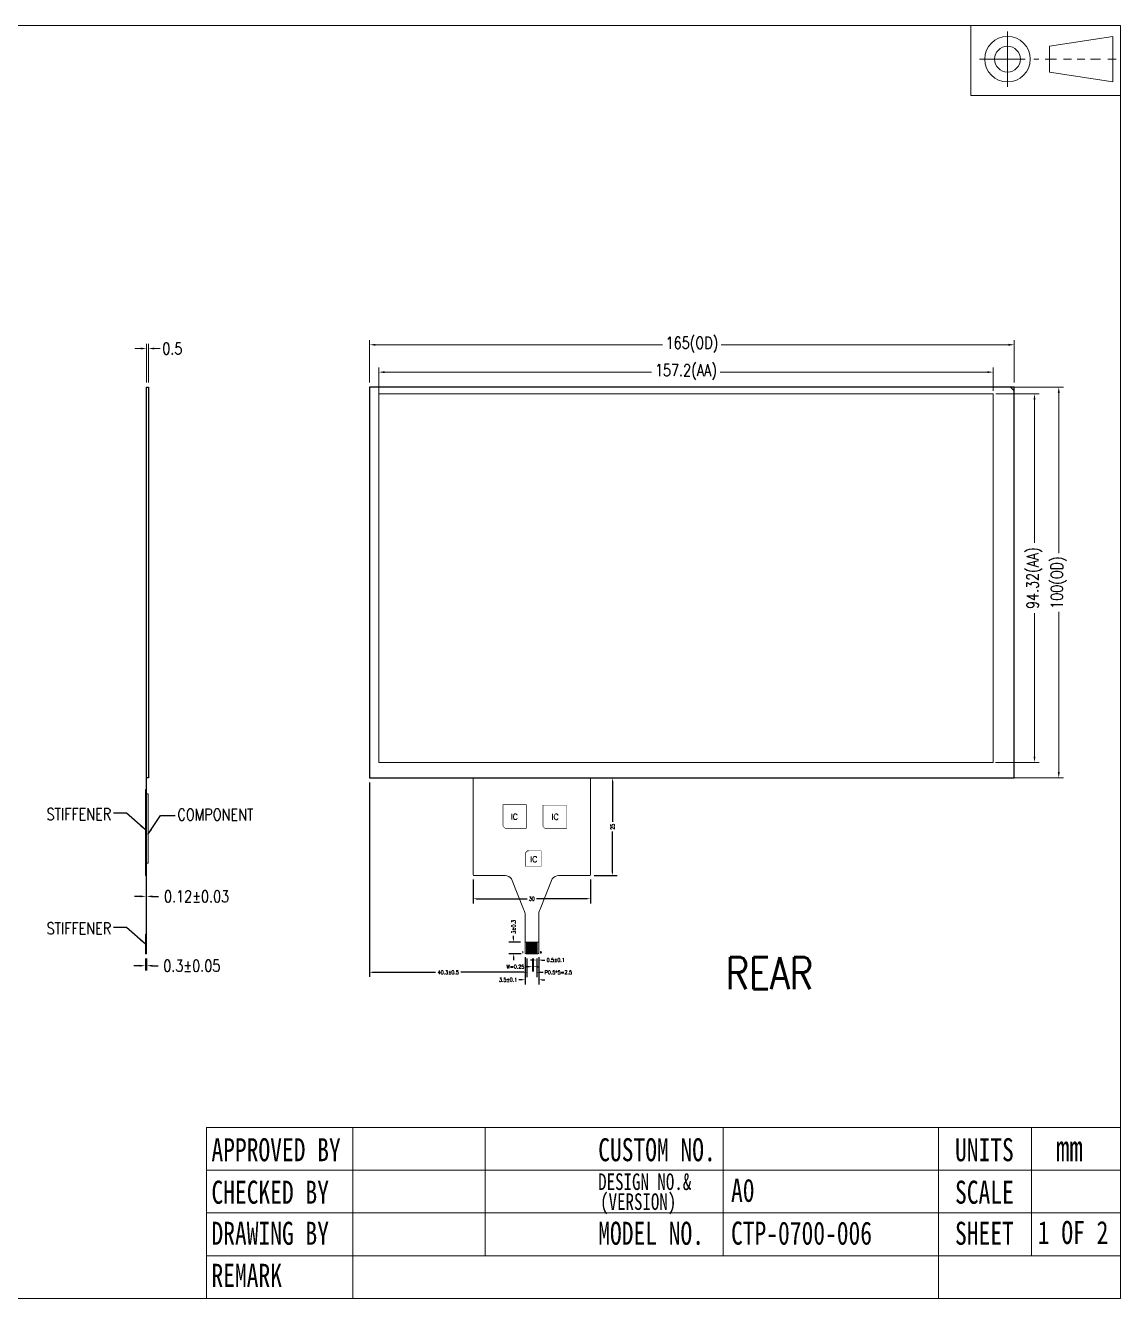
# Model space of a CAD drawing. Header units: millimetres. Extents: x 890 to 1366, y -60 to 266.
# Drawn here: x 1085.6 to 1365.9, y -60.2 to 265.6 of the extents above; entities that cross this region are included whole.
import ezdxf

# ---------------------------------------------------------------- set-up
doc = ezdxf.new("R2010")
doc.units = ezdxf.units.MM
doc.header["$PDMODE"] = 3
doc.layers.get('0').update_dxf_attribs({"lineweight": 25})
doc.layers.add('1', color=2, linetype='Continuous', lineweight=5)
doc.layers.add('Dim', color=3, linetype='Continuous', lineweight=5)
for name, color, linetype in [('BOTTOMOVERLAY', 54, 'Continuous'), ('FPC', 3, 'Continuous'), ('ITO', 6, 'Continuous'), ('ito2', 10, 'Continuous'), ('Metal', 2, 'Continuous')]:
    doc.layers.add(name, color=color, linetype=linetype)
doc.styles.add('Romans', font='romans.shx', dxfattribs={"width": 0.8})
doc.styles.get("Standard").update_dxf_attribs({"font": 'txt.shx', "bigfont": 'chineset.shx'})
doc.styles.add('外框字体', font='SimSun.ttf', dxfattribs={"width": 0.75, "height": 4.455193})
doc.dimstyles.new('Sintek', dxfattribs={"dimtxt": 3, "dimasz": 1.5, "dimexe": 1.2, "dimexo": 1.2, "dimgap": 0.575, "dimtad": 0, "dimdec": 4, "dimdsep": 46, "dimtxsty": 'Romans', "dimcen": 0, "dimclrd": 5, "dimclre": 5, "dimadec": 0, "dimazin": 2, "dimtfac": 0.7, "dimtdec": 4, "dimtofl": 0, "dimtmove": 0, "dimatfit": 3, "dimfxl": 1, "dimlwd": -1, "dimlwe": -1, "dimarcsym": 0})

# ---------------------------------------------------------------- blocks, each defined once
blk = doc.blocks.new('*D4')
at = {"layer": 'Defpoints', "color": 0, "lineweight": 18}
for p in [(1117.13, 182.92), (1116.63, 173.05), (1117.13, 173.05)]:
    blk.add_point(p, dxfattribs=at)
at = {"layer": 'Dim', "color": 5}
for p, q in [((1115.13, 182.92), (1113.63, 182.92)), ((1116.63, 174.25), (1116.63, 184.12)), ((1117.13, 174.25), (1117.13, 184.12)), ((1118.63, 182.92), (1120.13, 182.92))]:
    blk.add_line(p, q, dxfattribs=at)
at = {"layer": 'Dim', "color": 5, "lineweight": 18}
for points in [[(1115.13, 183.17), (1115.13, 182.67), (1116.63, 182.92)], [(1118.63, 183.17), (1118.63, 182.67), (1117.13, 182.92)]]:
    blk.add_solid(points, dxfattribs=at)
at = {"layer": 'Dim', "color": 0, "lineweight": 5, "insert": (1123.22, 182.92), "char_height": 3, "attachment_point": 5, "style": 'Romans'}
blk.add_mtext('0.5', dxfattribs=at)
blk = doc.blocks.new('*D7')
at = {"layer": 'Defpoints', "color": 0, "lineweight": 18}
for p in [(1173.67, 183.88), (1173.67, 173.05), (1338.67, 173.05)]:
    blk.add_point(p, dxfattribs=at)
at = {"layer": 'Dim', "color": 5}
for p, q in [((1173.67, 174.25), (1173.67, 185.08)), ((1175.17, 183.88), (1248.68, 183.88)), ((1337.17, 183.88), (1263.66, 183.88)), ((1338.67, 174.25), (1338.67, 185.08))]:
    blk.add_line(p, q, dxfattribs=at)
at = {"layer": 'Dim', "color": 5, "lineweight": 18}
for points in [[(1175.17, 184.13), (1175.17, 183.63), (1173.67, 183.88)], [(1337.17, 184.13), (1337.17, 183.63), (1338.67, 183.88)]]:
    blk.add_solid(points, dxfattribs=at)
at = {"layer": 'Dim', "color": 0, "lineweight": 18, "insert": (1256.17, 183.88), "char_height": 3, "attachment_point": 5, "style": 'Romans'}
blk.add_mtext('165(OD)', dxfattribs=at)
blk = doc.blocks.new('*D8')
at = {"layer": 'Defpoints', "color": 0, "lineweight": 18}
for p in [(1335.67, 173.05), (1335.67, 73.05), (1350.05, 73.05)]:
    blk.add_point(p, dxfattribs=at)
at = {"layer": 'Dim', "color": 5}
for p, q in [((1336.87, 173.05), (1351.25, 173.05)), ((1350.05, 171.55), (1350.05, 130.54)), ((1350.05, 74.55), (1350.05, 115.57)), ((1336.87, 73.05), (1351.25, 73.05))]:
    blk.add_line(p, q, dxfattribs=at)
at = {"layer": 'Dim', "color": 5, "lineweight": 18}
for points in [[(1349.8, 171.55), (1350.3, 171.55), (1350.05, 173.05)], [(1349.8, 74.55), (1350.3, 74.55), (1350.05, 73.05)]]:
    blk.add_solid(points, dxfattribs=at)
at = {"layer": 'Dim', "color": 0, "lineweight": 18, "insert": (1350.05, 123.05), "char_height": 3, "attachment_point": 5, "rotation": 90, "style": 'Romans'}
blk.add_mtext('100(OD)', dxfattribs=at)
blk = doc.blocks.new('*D5')
at = {"layer": 'Defpoints', "color": 0, "lineweight": 18}
for p in [(1332.72, 171.35), (1332.66, 77.03), (1343.84, 77.03)]:
    blk.add_point(p, dxfattribs=at)
at = {"layer": 'Dim', "color": 5}
for p, q in [((1333.92, 171.35), (1345.04, 171.35)), ((1343.84, 169.85), (1343.84, 133.17)), ((1343.84, 78.53), (1343.84, 115.22)), ((1333.86, 77.03), (1345.04, 77.03))]:
    blk.add_line(p, q, dxfattribs=at)
at = {"layer": 'Dim', "color": 5, "lineweight": 18}
for points in [[(1343.59, 169.85), (1344.09, 169.85), (1343.84, 171.35)], [(1343.59, 78.53), (1344.09, 78.53), (1343.84, 77.03)]]:
    blk.add_solid(points, dxfattribs=at)
at = {"layer": 'Dim', "color": 0, "lineweight": 18, "insert": (1343.84, 124.19), "char_height": 3, "attachment_point": 5, "rotation": 90, "style": 'Romans'}
blk.add_mtext('94.32(AA)', dxfattribs=at)
blk = doc.blocks.new('*D6')
at = {"layer": 'Defpoints', "color": 0, "lineweight": 18}
for p in [(1176.03, 176.88), (1176.03, 170.05), (1333.23, 170.91)]:
    blk.add_point(p, dxfattribs=at)
at = {"layer": 'Dim', "color": 5}
for p, q in [((1176.03, 171.25), (1176.03, 178.08)), ((1177.53, 176.88), (1245.82, 176.88)), ((1331.73, 176.88), (1263.43, 176.88)), ((1333.23, 172.11), (1333.23, 178.08))]:
    blk.add_line(p, q, dxfattribs=at)
at = {"layer": 'Dim', "color": 5, "lineweight": 18}
for points in [[(1177.53, 177.13), (1177.53, 176.63), (1176.03, 176.88)], [(1331.73, 177.13), (1331.73, 176.63), (1333.23, 176.88)]]:
    blk.add_solid(points, dxfattribs=at)
at = {"layer": 'Dim', "color": 0, "lineweight": 18, "insert": (1254.63, 176.88), "char_height": 3, "attachment_point": 5, "style": 'Romans'}
blk.add_mtext('157.2(AA)', dxfattribs=at)
blk = doc.blocks.new('*D9')
at = {"layer": 'Defpoints', "color": 0, "lineweight": 18}
for p in [(1116.51, 42.74), (1116.63, 42.74), (1116.63, 42.74)]:
    blk.add_point(p, dxfattribs=at)
at = {"layer": 'ITO', "color": 5}
for p, q in [((1115.01, 42.74), (1113.51, 42.74)), ((1118.13, 42.74), (1119.71, 42.74)), ((1116.51, 41.54), (1116.51, 41.54)), ((1116.63, 41.54), (1116.63, 41.54))]:
    blk.add_line(p, q, dxfattribs=at)
at = {"layer": 'ITO', "color": 5, "lineweight": 18}
for points in [[(1115.01, 42.99), (1115.01, 42.49), (1116.51, 42.74)], [(1118.13, 42.99), (1118.13, 42.49), (1116.63, 42.74)]]:
    blk.add_solid(points, dxfattribs=at)
at = {"layer": 'ITO', "color": 0, "lineweight": 18, "insert": (1129.42, 42.74), "char_height": 3, "attachment_point": 5, "style": 'Romans'}
blk.add_mtext('0.12%%p0.03', dxfattribs=at)
blk = doc.blocks.new('*D10')
at = {"layer": 'Defpoints', "color": 0, "lineweight": 18}
for p in [(1116.33, 28.05), (1116.63, 28.05), (1116.63, 25)]:
    blk.add_point(p, dxfattribs=at)
at = {"layer": 'ITO', "color": 5}
for p, q in [((1116.33, 26.85), (1116.33, 23.8)), ((1116.63, 26.85), (1116.63, 23.8)), ((1114.83, 25), (1113.33, 25)), ((1118.13, 25), (1119.63, 25))]:
    blk.add_line(p, q, dxfattribs=at)
at = {"layer": 'ITO', "color": 5, "lineweight": 18}
for points in [[(1114.83, 25.25), (1114.83, 24.75), (1116.33, 25)], [(1118.13, 25.25), (1118.13, 24.75), (1116.63, 25)]]:
    blk.add_solid(points, dxfattribs=at)
at = {"layer": 'ITO', "color": 0, "lineweight": 18, "insert": (1128.2, 25), "char_height": 3, "attachment_point": 5, "style": 'Romans'}
blk.add_mtext('0.3%%p0.05', dxfattribs=at)
blk = doc.blocks.new('*D12')
at = {"layer": 'Defpoints', "color": 0, "lineweight": 18}
for p in [(1213.47, 28.41), (1216.97, 28.41), (1213.47, 21.41)]:
    blk.add_point(p, dxfattribs=at)
at = {"layer": 'ITO', "color": 5}
for p, q in [((1213.47, 27.21), (1213.47, 20.21)), ((1216.97, 27.21), (1216.97, 20.21)), ((1212.67, 21.41), (1211.87, 21.41)), ((1217.77, 21.41), (1218.57, 21.41))]:
    blk.add_line(p, q, dxfattribs=at)
at = {"layer": 'ITO', "color": 5, "lineweight": 18}
for points in [[(1212.67, 21.55), (1212.67, 21.28), (1213.47, 21.41)], [(1217.77, 21.55), (1217.77, 21.28), (1216.97, 21.41)]]:
    blk.add_solid(points, dxfattribs=at)
at = {"layer": 'ITO', "color": 0, "lineweight": 18, "insert": (1209.12, 21.41), "char_height": 1, "attachment_point": 5, "style": 'Romans'}
blk.add_mtext('3.5%%p0.1', dxfattribs=at)
blk = doc.blocks.new('*D13')
at = {"layer": 'Defpoints', "color": 0, "lineweight": 18}
for p in [(1215.34, 28.05), (1215.59, 28.05), (1215.34, 24.75)]:
    blk.add_point(p, dxfattribs=at)
at = {"layer": 'ITO', "color": 5}
for p, q in [((1215.34, 26.85), (1215.34, 23.55)), ((1215.59, 26.85), (1215.59, 23.55)), ((1214.54, 24.75), (1213.74, 24.75)), ((1216.39, 24.75), (1217.19, 24.75))]:
    blk.add_line(p, q, dxfattribs=at)
at = {"layer": 'ITO', "color": 5, "lineweight": 18}
for points in [[(1214.54, 24.89), (1214.54, 24.62), (1215.34, 24.75)], [(1216.39, 24.89), (1216.39, 24.62), (1215.59, 24.75)]]:
    blk.add_solid(points, dxfattribs=at)
at = {"layer": 'ITO', "color": 0, "lineweight": 18, "insert": (1210.98, 24.75), "char_height": 1, "attachment_point": 5, "style": 'Romans'}
blk.add_mtext('W=0.25', dxfattribs=at)
blk = doc.blocks.new('*D14')
at = {"layer": 'Defpoints', "color": 0, "lineweight": 18}
for p in [(1216.47, 28.05), (1216.97, 28.3), (1216.97, 26.46)]:
    blk.add_point(p, dxfattribs=at)
at = {"layer": 'ITO', "color": 5}
for p, q in [((1215.67, 26.46), (1214.87, 26.46)), ((1216.47, 26.85), (1216.47, 25.26)), ((1216.97, 27.1), (1216.97, 25.26)), ((1217.77, 26.46), (1218.57, 26.46))]:
    blk.add_line(p, q, dxfattribs=at)
at = {"layer": 'ITO', "color": 5, "lineweight": 18}
for points in [[(1215.67, 26.59), (1215.67, 26.32), (1216.47, 26.46)], [(1217.77, 26.59), (1217.77, 26.32), (1216.97, 26.46)]]:
    blk.add_solid(points, dxfattribs=at)
at = {"layer": 'ITO', "color": 0, "lineweight": 18, "insert": (1221.31, 26.46), "char_height": 1, "attachment_point": 5, "style": 'Romans'}
blk.add_mtext('0.5%%p0.1', dxfattribs=at)
blk = doc.blocks.new('*D15')
at = {"layer": 'Defpoints', "color": 0, "lineweight": 18}
for p in [(1213.97, 28.05), (1216.47, 28.05), (1216.47, 23.31)]:
    blk.add_point(p, dxfattribs=at)
at = {"layer": 'ITO', "color": 5}
for p, q in [((1213.97, 26.85), (1213.97, 22.11)), ((1216.47, 26.85), (1216.47, 22.11)), ((1213.17, 23.31), (1212.37, 23.31)), ((1217.27, 23.31), (1218.07, 23.31))]:
    blk.add_line(p, q, dxfattribs=at)
at = {"layer": 'ITO', "color": 5, "lineweight": 18}
for points in [[(1213.17, 23.44), (1213.17, 23.17), (1213.97, 23.31)], [(1217.27, 23.44), (1217.27, 23.17), (1216.47, 23.31)]]:
    blk.add_solid(points, dxfattribs=at)
at = {"layer": 'ITO', "color": 0, "lineweight": 18, "insert": (1221.99, 23.31), "char_height": 1, "attachment_point": 5, "style": 'Romans'}
blk.add_mtext('P0.5*5=2.5', dxfattribs=at)
blk = doc.blocks.new('*D16')
at = {"layer": 'Defpoints', "color": 0, "lineweight": 18}
for p in [(1210.54, 31.05), (1213.47, 31.05), (1213.67, 28.05)]:
    blk.add_point(p, dxfattribs=at)
at = {"layer": 'ITO', "color": 5}
for p, q in [((1210.54, 31.85), (1210.54, 32.65)), ((1212.27, 31.05), (1209.34, 31.05)), ((1212.47, 28.05), (1209.34, 28.05)), ((1210.54, 27.25), (1210.54, 26.45))]:
    blk.add_line(p, q, dxfattribs=at)
at = {"layer": 'ITO', "color": 5, "lineweight": 18}
for points in [[(1210.4, 31.85), (1210.67, 31.85), (1210.54, 31.05)], [(1210.4, 27.25), (1210.67, 27.25), (1210.54, 28.05)]]:
    blk.add_solid(points, dxfattribs=at)
at = {"layer": 'ITO', "color": 0, "lineweight": 18, "insert": (1210.54, 34.94), "char_height": 1, "attachment_point": 5, "rotation": 90, "style": 'Romans'}
blk.add_mtext('3%%p0.3', dxfattribs=at)
blk = doc.blocks.new('*D17')
at = {"layer": 'Defpoints', "color": 0, "lineweight": 18}
for p in [(1173.67, 73.05), (1213.97, 28.05), (1173.67, 23.32)]:
    blk.add_point(p, dxfattribs=at)
at = {"layer": 'ITO', "color": 5}
for p, q in [((1173.67, 71.85), (1173.67, 22.12)), ((1213.97, 26.85), (1213.97, 22.12)), ((1174.47, 23.32), (1190.58, 23.32)), ((1213.17, 23.32), (1197.06, 23.32))]:
    blk.add_line(p, q, dxfattribs=at)
at = {"layer": 'ITO', "color": 5, "lineweight": 18}
for points in [[(1174.47, 23.46), (1174.47, 23.19), (1173.67, 23.32)], [(1213.17, 23.46), (1213.17, 23.19), (1213.97, 23.32)]]:
    blk.add_solid(points, dxfattribs=at)
at = {"layer": 'ITO', "color": 0, "lineweight": 18, "insert": (1193.82, 23.32), "char_height": 1, "attachment_point": 5, "style": 'Romans'}
blk.add_mtext('40.3%%p0.5', dxfattribs=at)
blk = doc.blocks.new('*D18')
at = {"layer": 'Defpoints', "color": 0, "lineweight": 18}
for p in [(1233.74, 73.05), (1235.88, 73.05), (1230, 48.05)]:
    blk.add_point(p, dxfattribs=at)
at = {"layer": 'ITO', "color": 5}
for p, q in [((1234.94, 73.05), (1237.08, 73.05)), ((1235.88, 72.25), (1235.88, 61.78)), ((1235.88, 48.85), (1235.88, 59.33)), ((1231.2, 48.05), (1237.08, 48.05))]:
    blk.add_line(p, q, dxfattribs=at)
at = {"layer": 'ITO', "color": 5, "lineweight": 18}
for points in [[(1235.75, 72.25), (1236.01, 72.25), (1235.88, 73.05)], [(1235.75, 48.85), (1236.01, 48.85), (1235.88, 48.05)]]:
    blk.add_solid(points, dxfattribs=at)
at = {"layer": 'ITO', "color": 0, "lineweight": 18, "insert": (1235.88, 60.55), "char_height": 1, "attachment_point": 5, "rotation": 90, "style": 'Romans'}
blk.add_mtext('25', dxfattribs=at)
blk = doc.blocks.new('*D19')
at = {"layer": 'Defpoints', "color": 0, "lineweight": 18}
for p in [(1200.2, 48.25), (1230.2, 48.25), (1230.2, 42.14)]:
    blk.add_point(p, dxfattribs=at)
at = {"layer": 'ITO', "color": 5}
for p, q in [((1200.2, 47.05), (1200.2, 40.94)), ((1230.2, 47.05), (1230.2, 40.94)), ((1201, 42.14), (1213.98, 42.14)), ((1229.4, 42.14), (1216.43, 42.14))]:
    blk.add_line(p, q, dxfattribs=at)
at = {"layer": 'ITO', "color": 5, "lineweight": 18}
for points in [[(1201, 42.28), (1201, 42.01), (1200.2, 42.14)], [(1229.4, 42.28), (1229.4, 42.01), (1230.2, 42.14)]]:
    blk.add_solid(points, dxfattribs=at)
at = {"layer": 'ITO', "color": 0, "lineweight": 18, "insert": (1215.2, 42.14), "char_height": 1, "attachment_point": 5, "style": 'Romans'}
blk.add_mtext('30', dxfattribs=at)

msp = doc.modelspace()

# ---------------------------------------------------------------- linework, layer by layer
for points in [[(1116.62653, 173.05453), (1117.12653, 173.05453), (1117.12653, 73.05453), (1116.62653, 73.05453)], [(1338.66685, 73.05453), (1338.66685, 173.05453), (1173.66685, 173.05453), (1173.66685, 73.05453)]]:
    msp.add_lwpolyline(points, close=True)
at = {"layer": '1', "color": 4}
for p, q in [((1365.85282, 265.58236), (889.90356, 265.58236)), ((1327.55962, 247.64734), (1327.55962, 265.58236)), ((1336.92322, 264.03334), (1336.92322, 249.88823)), ((1365.85282, -60.15532), (1365.85282, 265.58236)), ((1363.84519, 262.79318), (1347.70088, 260.26726)), ((1363.84519, 262.79318), (1363.84519, 251.12839)), ((1347.70088, 260.26726), (1347.70088, 253.6543)), ((1329.76084, 256.96078), (1341.48637, 256.96078)), ((1343.68504, 256.96078), (1344.92777, 256.96078)), ((1349.5069, 256.96078), (1346.54467, 256.96078)), ((1353.33068, 256.96078), (1351.2276, 256.96078)), ((1356.67648, 256.96078), (1354.76459, 256.96078)), ((1360.69145, 256.96078), (1358.20599, 256.96078)), ((1364.70642, 256.96078), (1362.60334, 256.96078)), ((1363.84519, 251.12839), (1347.70088, 253.6543)), ((1365.85282, 247.64734), (1327.55962, 247.64734)), ((1131.94779, -16.37284), (1365.85282, -16.37284)), ((1131.94779, -16.37284), (1131.94779, -60.15532)), ((1169.39427, -16.37284), (1169.39427, -60.15532)), ((1203.22567, -16.37284), (1203.22567, -49.2097)), ((1264.16454, -16.37284), (1264.16454, -49.2097)), ((1319.27596, -16.37284), (1319.27596, -60.15532)), ((1343.06197, -16.37284), (1343.06197, -49.2097)), ((1131.94779, -27.31846), (1365.85282, -27.31846)), ((1131.94779, -38.26408), (1365.85282, -38.26408)), ((1131.94779, -49.2097), (1365.85282, -49.2097)), ((889.90356, -60.15532), (1365.85282, -60.15532))]:
    msp.add_line(p, q, dxfattribs=at)
for radius in [5.83239, 3.30648]:
    msp.add_circle((1336.92322, 256.96078), radius, dxfattribs=at)
at = {"layer": 'BOTTOMOVERLAY'}
for points, const_width in [([(1207.81782, 66.18571), (1213.81883, 66.18571)], 0.15), ([(1207.81782, 60.73971), (1207.81782, 66.18571)], 0.15), ([(1213.81883, 60.18471), (1213.81883, 66.18571)], 0.15), ([(1218.06802, 60.63186), (1218.06802, 66.07786)], 0.15), ([(1218.06802, 66.07786), (1224.06904, 66.07786)], 0.15), ([(1224.06904, 60.07686), (1224.06904, 66.07786)], 0.15), ([(1207.81782, 60.73971), (1208.36982, 60.18771)], 0.15), ([(1208.36982, 60.18471), (1213.81883, 60.18471)], 0.15), ([(1208.36983, 60.18471), (1208.36983, 60.18771)], 0.1), ([(1218.06802, 60.63186), (1218.62002, 60.07986)], 0.15), ([(1218.62002, 60.07686), (1224.06904, 60.07686)], 0.15), ([(1218.62003, 60.07686), (1218.62003, 60.07986)], 0.1), ([(1213.60449, 53.90634), (1214.09699, 54.39885)], 0.2), ([(1213.60449, 50.65081), (1213.60449, 53.90634)], 0.2), ([(1214.09699, 54.39885), (1214.32229, 54.39885)], 0.22), ([(1214.32229, 54.39885), (1217.60539, 54.40052)], 0.15), ([(1217.60196, 50.39775), (1217.60544, 53.77279)], 0.15), ([(1217.60539, 53.73529), (1217.60539, 54.40052)], 0.15), ([(1213.60529, 50.39909), (1213.60529, 50.90252)], 0.15), ([(1213.60529, 50.39909), (1217.06094, 50.39775)], 0.15), ([(1217.06094, 50.39775), (1217.60196, 50.39775)], 0.15)]:
    msp.add_lwpolyline(points, dxfattribs=dict(at, const_width=const_width))
for points, const_width in [([(1207.78032, 66.18571, 1), (1207.85532, 66.18571, 1)], 0.075), ([(1207.78032, 66.18571, 1), (1207.85532, 66.18571, 1)], 0.075), ([(1213.78133, 66.18571, 1), (1213.85633, 66.18571, 1)], 0.075), ([(1213.78133, 66.18571, 1), (1213.85633, 66.18571, 1)], 0.075), ([(1218.03052, 66.07786, 1), (1218.10553, 66.07786, 1)], 0.075), ([(1218.03052, 66.07786, 1), (1218.10553, 66.07786, 1)], 0.075), ([(1224.03154, 66.07786, 1), (1224.10654, 66.07786, 1)], 0.075), ([(1224.03154, 66.07786, 1), (1224.10654, 66.07786, 1)], 0.075), ([(1207.78032, 60.73971, 1), (1207.85532, 60.73971, 1)], 0.075), ([(1207.78032, 60.73971, 1), (1207.85532, 60.73971, 1)], 0.075), ([(1208.33232, 60.18771, 1), (1208.40732, 60.18771, 1)], 0.075), ([(1208.33232, 60.18471, 1), (1208.40732, 60.18471, 1)], 0.075), ([(1208.34483, 60.18771, 1), (1208.39482, 60.18771, 1)], 0.05), ([(1208.34483, 60.18471, 1), (1208.39482, 60.18471, 1)], 0.05), ([(1213.78133, 60.18471, 1), (1213.85633, 60.18471, 1)], 0.075), ([(1213.78133, 60.18471, 1), (1213.85633, 60.18471, 1)], 0.075), ([(1218.03052, 60.63186, 1), (1218.10553, 60.63186, 1)], 0.075), ([(1218.03052, 60.63186, 1), (1218.10553, 60.63186, 1)], 0.075), ([(1218.58252, 60.07986, 1), (1218.65753, 60.07986, 1)], 0.075), ([(1218.58252, 60.07686, 1), (1218.65753, 60.07686, 1)], 0.075), ([(1218.59503, 60.07986, 1), (1218.64503, 60.07986, 1)], 0.05), ([(1218.59503, 60.07686, 1), (1218.64503, 60.07686, 1)], 0.05), ([(1224.03154, 60.07686, 1), (1224.10654, 60.07686, 1)], 0.075), ([(1224.03154, 60.07686, 1), (1224.10654, 60.07686, 1)], 0.075), ([(1213.60449, 53.95634, 1), (1213.60449, 53.85634, 1)], 0.1), ([(1213.60449, 53.95634, 1), (1213.60449, 53.85634, 1)], 0.1), ([(1214.09699, 54.45384, 1), (1214.09699, 54.34385, 1)], 0.11), ([(1214.09699, 54.44885, 1), (1214.09699, 54.34885, 1)], 0.1), ([(1214.32229, 54.45384, 1), (1214.32229, 54.34385, 1)], 0.11), ([(1217.60539, 54.43802, 1), (1217.60539, 54.36302, 1)], 0.075), ([(1217.60539, 54.43802, 1), (1217.60539, 54.36302, 1)], 0.075), ([(1217.60539, 53.77279, 1), (1217.60539, 53.69779, 1)], 0.075), ([(1213.60529, 50.94002, 1), (1213.60529, 50.86502, 1)], 0.075), ([(1213.60529, 50.43659, 1), (1213.60529, 50.36159, 1)], 0.075), ([(1213.60529, 50.43659, 1), (1213.60529, 50.36159, 1)], 0.075), ([(1217.06094, 50.43525, 1), (1217.06094, 50.36025, 1)], 0.075), ([(1217.60196, 50.43525, 1), (1217.60196, 50.36025, 1)], 0.075), ([(1217.60196, 50.43525, 1), (1217.60196, 50.36025, 1)], 0.075)]:
    msp.add_lwpolyline(points, format="xyb", close=True, dxfattribs=dict(at, const_width=const_width))
at = {"layer": 'FPC', "lineweight": 18}
for p, q in [((1200.20455, 48.25453), (1200.20455, 73.05453)), ((1230.20455, 73.05453), (1230.20455, 48.25453)), ((1200.40455, 48.05453), (1208.37714, 48.05453)), ((1210.0068, 47.21392), (1213.09651, 39.43858)), ((1220.4269, 47.21392), (1217.33719, 39.43858)), ((1222.05656, 48.05453), (1230.00455, 48.05453)), ((1213.46685, 38.27918), (1213.46685, 28.25453)), ((1216.96685, 38.27918), (1216.96685, 28.25453)), ((1213.46685, 31.05453), (1216.96685, 31.05453)), ((1213.84185, 28.05453), (1213.84185, 31.05453)), ((1213.84185, 31.05453), (1214.09185, 31.05453)), ((1214.09185, 28.05453), (1214.09185, 31.05453)), ((1214.34185, 28.05453), (1214.34185, 31.05453)), ((1214.34185, 31.05453), (1214.59185, 31.05453)), ((1214.59185, 28.05453), (1214.59185, 31.05453)), ((1214.84185, 28.05453), (1214.84185, 31.05453)), ((1214.84185, 31.05453), (1215.09185, 31.05453)), ((1215.09185, 28.05453), (1215.09185, 31.05453)), ((1215.34185, 28.05453), (1215.34185, 31.05453)), ((1215.59185, 31.05453), (1215.34185, 31.05453)), ((1215.59185, 28.05453), (1215.59185, 31.05453)), ((1215.84185, 28.05453), (1215.84185, 31.05453)), ((1216.09185, 31.05453), (1215.84185, 31.05453)), ((1216.09185, 28.05453), (1216.09185, 31.05453)), ((1216.34185, 28.05453), (1216.34185, 31.05453)), ((1216.59185, 31.05453), (1216.34185, 31.05453)), ((1216.59185, 28.05453), (1216.59185, 31.05453)), ((1213.66685, 28.05453), (1216.76685, 28.05453)), ((1213.84185, 28.05453), (1214.09185, 28.05453)), ((1214.34185, 28.05453), (1214.59185, 28.05453)), ((1214.84185, 28.05453), (1215.09185, 28.05453)), ((1215.59185, 28.05453), (1215.34185, 28.05453)), ((1216.09185, 28.05453), (1215.84185, 28.05453)), ((1216.59185, 28.05453), (1216.34185, 28.05453))]:
    msp.add_line(p, q, dxfattribs=at)
at = {"layer": 'FPC', "lineweight": 18, "const_width": 0.25}
for points in [[(1213.96685, 31.05453), (1213.96685, 28.05453)], [(1214.46685, 31.05453), (1214.46685, 28.05453)], [(1214.96685, 31.05453), (1214.96685, 28.05453)], [(1215.46685, 31.05453), (1215.46685, 28.05453)], [(1215.96685, 31.05453), (1215.96685, 28.05453)], [(1216.46685, 31.05453), (1216.46685, 28.05453)]]:
    msp.add_lwpolyline(points, dxfattribs=at)
at = {"layer": 'FPC', "lineweight": 18}
for centre, radius, start, end in [((1200.40455, 48.25453), 0.2, 180, 270), ((1208.37714, 46.05453), 2, 35.4292711, 90), ((1222.05656, 46.05453), 2, 90, 144.5707289), ((1230.00455, 48.25453), 0.2, 270, 0), ((1211.46685, 38.27918), 2, 0, 35.4292711), ((1218.96685, 38.27918), 2, 144.5707289, 180), ((1213.66685, 28.25453), 0.2, 180, 270), ((1216.76685, 28.25453), 0.2, 270, 0)]:
    msp.add_arc(centre, radius, start, end, dxfattribs=at)
at = {"layer": 'ITO', "lineweight": 18}
for p, q in [((1333.22685, 171.35453), (1176.02685, 171.35453)), ((1176.02685, 171.35453), (1176.02685, 77.03453)), ((1333.22685, 171.35453), (1333.22685, 77.03453)), ((1116.50653, 75.15453), (1116.50653, 28.05453)), ((1116.50653, 75.15453), (1116.62653, 75.15453)), ((1333.22685, 77.03453), (1176.02685, 77.03453)), ((1116.62653, 73.05453), (1116.62653, 28.05453)), ((1116.32653, 70.05453), (1116.50653, 70.05453)), ((1116.32653, 70.05453), (1116.32653, 48.09402)), ((1116.32653, 48.09402), (1116.50653, 48.09402)), ((1116.32653, 33.05453), (1116.50653, 33.05453)), ((1116.32653, 33.05453), (1116.32653, 28.05453)), ((1116.32653, 28.05453), (1116.62653, 28.05453))]:
    msp.add_line(p, q, dxfattribs=at)
for points in [[(1338.66685, 173.05453), (1173.66685, 173.05453), (1173.66685, 73.05453), (1338.66685, 73.05453)], [(1116.62653, 68.96636), (1117.07035, 68.96636), (1117.07035, 51.20635), (1116.62653, 51.20635)]]:
    msp.add_lwpolyline(points, close=True, dxfattribs=at)
at = {"layer": 'ito2', "lineweight": 18}
msp.add_lwpolyline([(1338.61685, 173.00453), (1337.71685, 173.00453), (1338.61685, 172.10453)], close=True, dxfattribs=at)
at = {"layer": 'Metal', "lineweight": 18}
msp.add_lwpolyline([(1338.61685, 173.00453), (1337.71685, 173.00453), (1338.61685, 172.10453)], close=True, dxfattribs=at)

# ---------------------------------------------------------------- texts
at = {"layer": '1', "color": 4, "style": '外框字体', "width": 0.75}
for s, height, p in [('APPROVED BY', 5.8937957, (1133.22576, -25.025)), ('CUSTOM NO.', 5.893796, (1232.19911, -25.025)), ('UNITS', 5.893796, (1323.50387, -25.025)), ('mm', 6.735766, (1349.32485, -25.025)), ('DESIGN NO.&', 4.2435329, (1232.18368, -32.38533)), ('CHECKED BY', 5.893796, (1133.22576, -35.8967)), ('A0', 5.893796, (1266.18151, -35.4176)), ('SCALE', 5.893796, (1323.50387, -35.8967)), ('(VERSION)', 4.243533, (1232.68394, -37.48601)), ('DRAWING BY', 5.893796, (1133.22576, -46.40313)), ('MODEL NO.', 5.893796, (1232.19911, -46.40313)), ('CTP-0700-006', 5.8937957, (1266.18151, -46.36322)), ('SHEET ', 5.893796, (1323.50387, -46.40313)), ('1 OF 2', 5.893796, (1344.69241, -46.19713)), ('REMARK', 5.893796, (1133.22576, -57.16324))]:
    msp.add_text(s, height=height, dxfattribs=at).set_placement(p)
at = {"layer": 'Dim'}
for p in [(1209.7959, 62.37223), (1220.22624, 62.33116), (1214.77117, 51.48346)]:
    msp.add_text('IC', height=1.5, dxfattribs=at).set_placement(p)
at = {"layer": 'ITO', "lineweight": 18, "style": 'Romans', "width": 0.8}
for s, height, p in [('1', 0.43328, (1212.68353, 28.2093)), ('6', 0.43328, (1217.36936, 28.2093)), ('REAR', 8.23232, (1264.85947, 18.98071))]:
    msp.add_text(s, height=height, dxfattribs=at).set_placement(p)
at = {"layer": 'ITO', "lineweight": 18, "char_height": 3, "style": 'Romans'}
for s, insert, attachment_point in [('STIFFENER', (1107.58335, 62.27916), 9), ('COMPONENT', (1124.5163, 65.17516), 1), ('STIFFENER', (1107.58335, 33.05701), 9)]:
    msp.add_mtext(s, dxfattribs=dict(at, insert=insert, attachment_point=attachment_point))

# ---------------------------------------------------------------- dimensions: what is measured, and where the dimension line sits
at = {"layer": 'Dim', "lineweight": 18}
for base, p1, p2, angle, text, picture, middle in [((1173.66685, 183.87973), (1338.66685, 173.05453), (1173.66685, 173.05453), 180, '<>(OD)', '*D7', (1256.16685, 183.87973)), ((1176.02685, 176.87553), (1333.22685, 170.90767), (1176.02685, 170.05433), 180, '<>(AA)', '*D6', (1254.62685, 176.87553)), ((1350.05079, 73.05453), (1335.66544, 173.05453), (1335.66544, 73.05453), 90, '<>(OD)', '*D8', (1350.05079, 123.05453)), ((1343.84236, 77.03453), (1332.71776, 171.35453), (1332.66454, 77.03453), 90, '<>(AA)', '*D5', (1343.84236, 124.19453))]:
    dim = msp.add_linear_dim(base=base, p1=p1, p2=p2, angle=angle, text=text, dimstyle='Sintek', dxfattribs=at)
    dim.commit()
    dim.dimension.update_dxf_attribs({"geometry": picture, "text_midpoint": middle})
at = {"layer": 'Dim', "lineweight": 5}
dim = msp.add_linear_dim(base=(1117.12653, 182.91741), p1=(1116.62653, 173.05453), p2=(1117.12653, 173.05453), dimstyle='Sintek', dxfattribs=at)
dim.commit()
dim.dimension.update_dxf_attribs({"geometry": '*D4', "text_midpoint": (1123.21582, 182.91741), "dimtype": 128})
at = {"layer": 'ITO', "lineweight": 18}
for base, p1, p2, text, override, picture, middle in [((1173.66685, 23.32422), (1213.96685, 28.05453), (1173.66685, 73.05453), '<>%%p0.5', {"dimtxt": 1, "dimasz": 0.8, "dimatfit": 1}, '*D17', (1193.81685, 23.32422)), ((1213.46685, 21.41308), (1216.96685, 28.40709), (1213.46685, 28.40709), '<>%%p0.1', {"dimtxt": 1, "dimasz": 0.8, "dimatfit": 1}, '*D12', (1209.12042, 21.41308)), ((1215.34185, 24.75348), (1215.59185, 28.05453), (1215.34185, 28.05453), 'W=<>', {"dimtxt": 1, "dimasz": 0.8}, '*D13', (1210.97637, 24.75348)), ((1216.46685, 23.3082), (1213.96685, 28.05453), (1216.46685, 28.05453), 'P0.5*5=<>', {"dimtxt": 1, "dimasz": 0.8, "dimatfit": 1}, '*D15', (1221.99423, 23.3082))]:
    dim = msp.add_linear_dim(base=base, p1=p1, p2=p2, text=text, dimstyle='Sintek', override=override, dxfattribs=at)
    dim.commit()
    dim.dimension.update_dxf_attribs({"geometry": picture, "text_midpoint": middle})
dim = msp.add_linear_dim(base=(1235.88088, 73.05453), p1=(1230.00455, 48.05453), p2=(1233.74354, 73.05453), angle=90, dimstyle='Sintek', override={"dimtxt": 1, "dimasz": 0.8, "dimatfit": 1}, dxfattribs=at)
dim.commit()
dim.dimension.update_dxf_attribs({"geometry": '*D18', "text_midpoint": (1235.88088, 60.55453)})
dim = msp.add_linear_dim(base=(1230.20455, 42.14497), p1=(1200.20455, 48.25453), p2=(1230.20455, 48.25453), dimstyle='Sintek', override={"dimtxt": 1, "dimasz": 0.8, "dimatfit": 1}, dxfattribs=at)
dim.commit()
dim.dimension.update_dxf_attribs({"geometry": '*D19', "text_midpoint": (1215.20455, 42.14497)})
for base, p1, p2, text, picture, middle in [((1116.62653, 42.7372), (1116.50653, 42.73974), (1116.62653, 42.73974), '0.12%%p0.03', '*D9', (1129.42329, 42.7372)), ((1116.62653, 24.9968), (1116.32653, 28.05453), (1116.62653, 28.05453), '<>%%p0.05', '*D10', (1128.20153, 24.9968))]:
    dim = msp.add_linear_dim(base=base, p1=p1, p2=p2, text=text, dimstyle='Sintek', dxfattribs=at)
    dim.commit()
    dim.dimension.update_dxf_attribs({"geometry": picture, "text_midpoint": middle, "dimtype": 128})
for base, p1, p2, angle, text, override, picture, middle in [((1210.53541, 31.05453), (1213.66685, 28.05453), (1213.46685, 31.05453), 90, '<>%%p0.3', {"dimtxt": 1, "dimasz": 0.8, "dimatfit": 1}, '*D16', (1210.53541, 34.94381)), ((1216.96685, 26.45706), (1216.46685, 28.05453), (1216.96685, 28.29575), 180, '<>%%p0.1', {"dimtxt": 1, "dimasz": 0.8}, '*D14', (1221.31328, 26.45706))]:
    dim = msp.add_linear_dim(base=base, p1=p1, p2=p2, angle=angle, text=text, dimstyle='Sintek', override=override, dxfattribs=at)
    dim.commit()
    dim.dimension.update_dxf_attribs({"geometry": picture, "text_midpoint": middle})

# ---------------------------------------------------------------- leaders
at = {"layer": 'ITO', "lineweight": 18, "annotation_type": 0, "has_hookline": 1}
for points, hookline_direction, text_width in [([(1116.32653, 59.77539), (1111.52782, 64.02916), (1108.15835, 64.02916)], 1, 20), ([(1116.91817, 58.53806), (1120.19175, 63.42516), (1123.9413, 63.42516)], 0, 20.8), ([(1116.32653, 30.55323), (1111.52782, 34.80701), (1108.15835, 34.80701)], 1, 20)]:
    msp.add_leader(points, dimstyle='Sintek', dxfattribs=dict(at, hookline_direction=hookline_direction, text_width=text_width))

doc.saveas('drawing.dxf')
